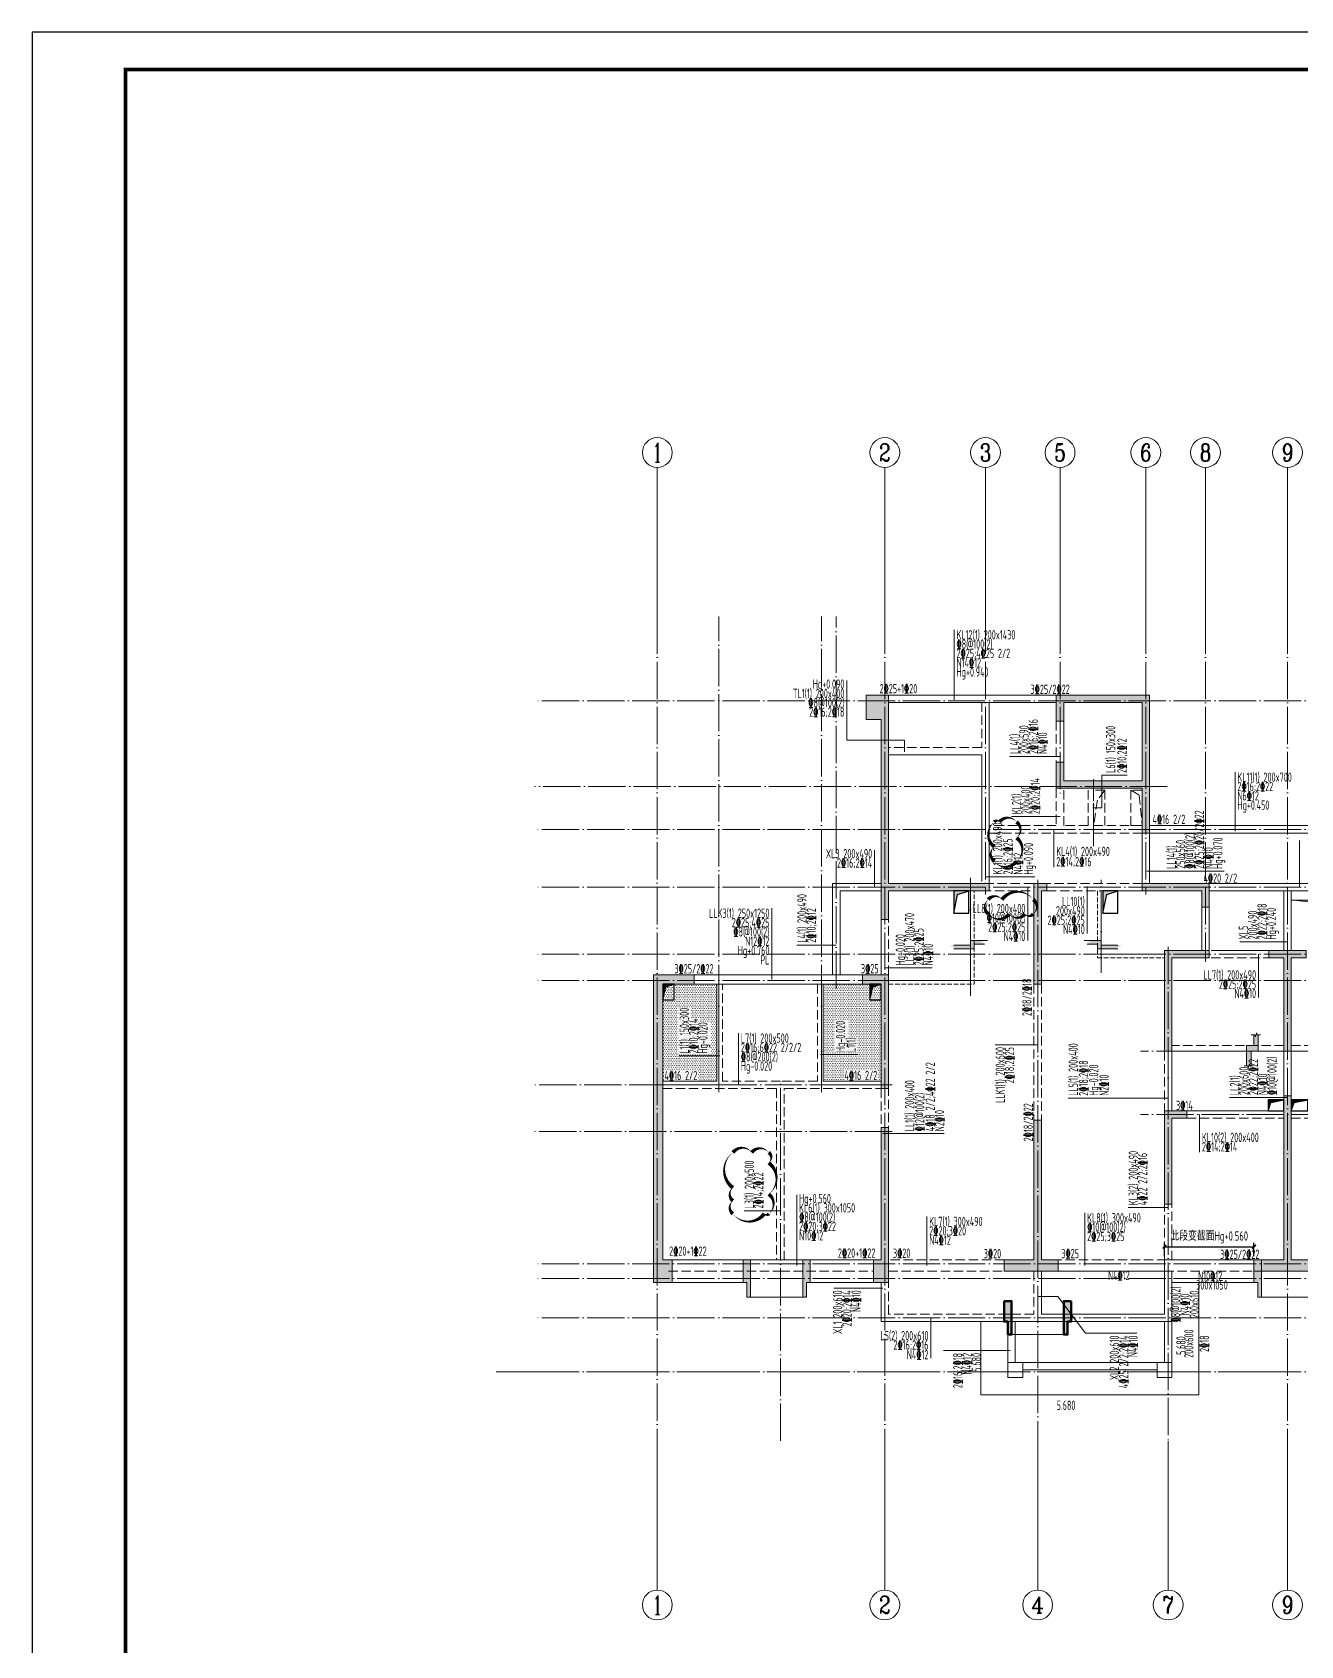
# Model space of a CAD drawing. Extents: x -129922 to 1190196, y -520662 to 139923.
# Drawn here: x 882211 to 916224, y -265458 to -222184 of the extents above; entities that cross this region are included whole.
import ezdxf
from ezdxf.enums import TextEntityAlignment as Align

# ---------------------------------------------------------------- set-up
doc = ezdxf.new("R2010")
doc.units = 0
doc.header["$LTSCALE"] = 1000
doc.header["$MEASUREMENT"] = 0
doc.linetypes.add('DASH', pattern=[0.35, 0.25, -0.1])
doc.linetypes.add('DOTE', pattern=[2.42, 2, -0.2, 0.02, -0.2])
for name, color, linetype, lineweight in [('A-墙体', 140, 'Continuous', 50), ('A-大样-填充', 8, 'Continuous', 9), ('A-平面-饰线', 11, 'Continuous', 15), ('A-标注-轴号', 3, 'Continuous', 15), ('A-标注-轴号文字', 7, 'Continuous', 15), ('A-轴线-塔楼', 1, 'DOTE', 9), ('A-轴线-隔墙', 41, 'DOTE', 9), ('S-基础-DQ', 6, 'Continuous', 20), ('S-墙柱-COLU', 50, 'Continuous', 20), ('S-墙柱-HATCH', 251, 'Continuous', 9), ('S-墙柱-WALL', 6, 'Continuous', 20), ('S-大样-HATCH', 251, 'Continuous', 9), ('S-大样-实线', 2, 'Continuous', 20), ('S-板-BEAM', 4, 'DASH', 20), ('S-板-BEAM-CON', 2, 'Continuous', 20), ('S-板-文字', 7, 'Continuous', 20), ('S-板-板面填充', 251, 'Continuous', 20), ('S-板-洞口边线', 211, 'Continuous', 20), ('S-梁-垂直集中标注', 45, 'Continuous', 20), ('S-梁-水平原位标注', 21, 'Continuous', 20), ('S-梁-水平集中标注', 191, 'Continuous', 20), ('S-轴网-轴线', 1, 'DOTE', 9), ('S-通用-THIN', 7, 'Continuous', 20)]:
    doc.layers.add(name, color=color, linetype=linetype, lineweight=lineweight)
for name, color, linetype in [('HOLE', 5, 'Continuous'), ('HOLE_HATCH', 9, 'Continuous'), ('Y-云图图框', 7, 'Continuous')]:
    doc.layers.add(name, color=color, linetype=linetype)
doc.layers.add('S-活动层-非打印1', color=170, linetype='Continuous', lineweight=20, plot=False)
doc.styles.add('_TCH_AXIS', font='COMPLEX.shx', dxfattribs={"bigfont": 'hztxt.shx'})
doc.styles.add('_YT_Name', font='', dxfattribs={"width": 0.8})
doc.styles.add('_YT_Sign_Text', font='ros.shx', dxfattribs={"width": 0.8, "bigfont": 'hztxt.shx'})
doc.styles.add('COMPLEX', font='COMPLEX')
doc.styles.get("Standard").update_dxf_attribs({"font": 'gbenor.shx', "bigfont": 'gbcbig.shx'})
doc.styles.add('TSSD_REIN_T3', font='tssdeng.shx', dxfattribs={"width": 0.7, "bigfont": 'hztxt.shx'})
doc.styles.add('样式 1', font='tssdeng.shx', dxfattribs={"width": 0.7, "bigfont": 'tssdchn.shx'})
doc.styles.get('_YT_Name').set_extended_font_data('SimHei')
doc.dimstyles.new('_TCH_ARCH&&100', dxfattribs={"dimtxt": 250, "dimasz": 100, "dimexe": 100, "dimexo": 100, "dimgap": 100, "dimtad": 1, "dimdec": 0, "dimzin": 0, "dimdsep": 46, "dimtxsty": 'TSSD_REIN_T3', "dimblk": 'ARCHTICK', "dimcen": 0.09, "dimclrt": 7, "dimazin": 2, "dimtfac": 1, "dimtdec": 0, "dimtix": 1, "dimtmove": 2, "dimatfit": 3, "dimfxl": 0, "dimtolj": 1, "dimtzin": 0, "dimarcsym": 0})

# ---------------------------------------------------------------- blocks, each defined once
blk = doc.blocks.new('ECMCTK_A1_横_单行图名--0')
at = {"color": 4}
blk.add_lwpolyline([(0, 0), (841, 0), (841, 594), (0, 594)], close=True, dxfattribs=at)
at = {"const_width": 1}
blk.add_lwpolyline([(25, 10), (831, 10), (831, 584), (25, 584)], close=True, dxfattribs=at)
at = {"color": 80, "flags": 3}
for tag, height, p in [('YTHQINS', 3, (34.31, 585.5)), ('ECMCKEY', 3, (292.07, 288.23)), ('YTTQINS', 5.62, (848.03, 12.81)), ('YTFRAME', 3, (652.76, 5.84)), ('YTBARCODE_T1', 3, (749.78, 5.95))]:
    blk.add_attdef(tag, text='', height=height, dxfattribs=at).set_placement(p, align=Align.MIDDLE_CENTER)
for tag, height, style, width, p in [('证书编号', 4, '_YT_Sign_Text', 0.8, (708.87, 43.81)), ('审查批准号', 4, '_YT_Sign_Text', 0.8, (761.06, 43.81)), ('工程号', 4, '_YT_Sign_Text', 0.5, (804.08, 44.12)), ('设计单位', 6, '_YT_Name', 0.8, (623.75, 38.6)), ('建设单位', 4, '_YT_Sign_Text', 0.8, (734.96, 36.11)), ('阶段', 4, '_YT_Sign_Text', 0.8, (804.08, 35.81)), ('项目号', 4, '_YT_Sign_Text', 0.5, (822.08, 33.72)), ('项目名称', 4, '_YT_Sign_Text', 0.8, (734.96, 28.11)), ('专业', 4, '_YT_Sign_Text', 0.8, (804.08, 27.31)), ('图纸编号', 4, '_YT_Sign_Text', 0.5, (803.93, 19.36)), ('图纸名称', 4.5, '_YT_Name', 0.8, (735.39, 15.06)), ('版本号', 4, '_YT_Sign_Text', 0.8, (822.08, 13)), ('出图比例', 4.2, '_YT_Sign_Text', 0.8, (681.82, 11.78)), ('日期', 4, '_YT_Sign_Text', 0.5, (803.88, 12.13))]:
    blk.add_attdef(tag, text='', height=height, dxfattribs=dict(style=style, width=width)).set_placement(p, align=Align.CENTER)
at = {"style": '_YT_Sign_Text', "width": 0.8, "flags": 3}
for tag, p, height in [('[审定人]', (590.95, 27.81), 4.1), ('{审定人}', (605.87, 26.45), 6.24), ('[校对人]', (642.23, 27.82), 4.1), ('{校对人}', (658.35, 26.53), 6.24), ('[审核人]', (591.01, 19.76), 4.1), ('{审核人}', (606.98, 18.44), 6.24), ('[设计人]', (642.47, 20.21), 4.1), ('{设计人}', (658.48, 18.54), 6.24), ('{项目负责人}', (608.28, 10.72), 6.24), ('[项目负责人]', (590.78, 12.01), 4.1), ('[专业负责人]', (642.74, 11.77), 4.1), ('{专业负责人}', (658.58, 10.36), 6.24)]:
    blk.add_attdef(tag, p, '', height=height, dxfattribs=at)
at = {"color": 80, "flags": 3}
for tag, p in [('YTBZSIT', (25, 10)), ('EXT_TK_LEFT', (25, 10)), ('YTQRCODE', (551.04, 11.91))]:
    blk.add_attdef(tag, p, '', height=3, dxfattribs=at)
blk = doc.blocks.new('_AXISO')
blk.add_circle((0, 0), 0.5)
at = {"layer": 'S-板-文字', "style": 'COMPLEX', "width": 1.041667}
blk.add_attdef('A', text='', height=0.56, dxfattribs=at).set_placement((-0.25, -0.28), (0.25, -0.28), align=Align.FIT)
blk = doc.blocks.new('ZHOUWANG3')
at = {"layer": 'A-标注-轴号'}
for p, q in [((88652, 248942), (88652, 252942)), ((94752, 248942), (94752, 252942)), ((97452, 248942), (97452, 252942)), ((99452, 248942), (99452, 252942)), ((101752, 248942), (101752, 252942)), ((103352, 248942), (103352, 252942)), ((105552, 248942), (105552, 252942)), ((88652, 226834), (88652, 222834)), ((94752, 226834), (94752, 222834)), ((98852, 226834), (98852, 222834)), ((102352, 226834), (102352, 222834)), ((105552, 226834), (105552, 222834))]:
    blk.add_line(p, q, dxfattribs=at)
at = {"layer": 'A-轴线-塔楼', "linetype": 'DOTE', "ltscale": 0.5}
for p, q in [((88652, 248942), (88652, 226834)), ((94752, 248942), (94752, 226834)), ((97452, 248942), (97452, 241486)), ((99452, 248942), (99452, 244136)), ((101752, 248942), (101752, 241486)), ((103352, 248942), (103352, 239686)), ((105552, 248942), (105552, 226834)), ((139798, 246686), (85362, 246686)), ((102322, 244386), (85362, 244386)), ((139798, 243236), (85362, 243236)), ((139798, 241686), (85362, 241686)), ((98852, 241886), (98852, 226834)), ((139798, 239886), (85362, 239886)), ((102352, 240086), (102352, 226834)), ((139798, 239186), (85362, 239186)), ((122394, 235586), (101608, 235586)), ((139798, 231586), (85362, 231586)), ((139798, 228686), (85362, 228686))]:
    blk.add_line(p, q, dxfattribs=at)
at = {"layer": 'A-轴线-隔墙', "ltscale": 0.5}
for p, q in [((90302, 236186), (90302, 248942)), ((93052, 236186), (93052, 248942)), ((93452, 238966), (93452, 248942)), ((100352, 242784), (100352, 244586)), ((97052, 238770), (97052, 241936)), ((100552, 239386), (100552, 241886)), ((122394, 237286), (101608, 237286)), ((94952, 236386), (85362, 236386)), ((91952, 226834), (91952, 236486)), ((94952, 235136), (85362, 235136)), ((139798, 231186), (85362, 231186)), ((139798, 230136), (85362, 230136))]:
    blk.add_line(p, q, dxfattribs=at)
at = {"layer": 'A-标注-轴号'}
ref = blk.add_blockref('_AXISO', (88652, 253342), dxfattribs=dict(at, xscale=800, yscale=800, zscale=800))
ref.add_attrib('A', '1', dxfattribs={"layer": 'A-标注-轴号文字', "height": 515, "style": '_TCH_AXIS'}).set_placement((88542, 253085), (88762, 253085), align=Align.FIT)
ref = blk.add_blockref('_AXISO', (94752, 253342), dxfattribs=dict(at, xscale=800, yscale=800, zscale=800))
ref.add_attrib('A', '2', dxfattribs={"layer": 'A-标注-轴号文字', "height": 466, "style": '_TCH_AXIS'}).set_placement((94597, 253109), (94907, 253109), align=Align.FIT)
ref = blk.add_blockref('_AXISO', (97452, 253342), dxfattribs=dict(at, xscale=800, yscale=800, zscale=800))
ref.add_attrib('A', '3', dxfattribs={"layer": 'A-标注-轴号文字', "height": 466, "style": '_TCH_AXIS'}).set_placement((97297, 253109), (97607, 253109), align=Align.FIT)
ref = blk.add_blockref('_AXISO', (99452, 253342), dxfattribs=dict(at, xscale=800, yscale=800, zscale=800))
ref.add_attrib('A', '5', dxfattribs={"layer": 'A-标注-轴号文字', "height": 466, "style": '_TCH_AXIS'}).set_placement((99297, 253109), (99607, 253109), align=Align.FIT)
ref = blk.add_blockref('_AXISO', (101752, 253342), dxfattribs=dict(at, xscale=800, yscale=800, zscale=800))
ref.add_attrib('A', '6', dxfattribs={"layer": 'A-标注-轴号文字', "height": 466, "style": '_TCH_AXIS'}).set_placement((101597, 253109), (101907, 253109), align=Align.FIT)
ref = blk.add_blockref('_AXISO', (103352, 253342), dxfattribs=dict(at, xscale=800, yscale=800, zscale=800))
ref.add_attrib('A', '8', dxfattribs={"layer": 'A-标注-轴号文字', "height": 466, "style": '_TCH_AXIS'}).set_placement((103197, 253109), (103507, 253109), align=Align.FIT)
ref = blk.add_blockref('_AXISO', (105552, 253342), dxfattribs=dict(at, xscale=800, yscale=800, zscale=800))
ref.add_attrib('A', '9', dxfattribs={"layer": 'A-标注-轴号文字', "height": 466, "style": '_TCH_AXIS'}).set_placement((105397, 253109), (105707, 253109), align=Align.FIT)
ref = blk.add_blockref('_AXISO', (88652, 222434), dxfattribs=dict(at, xscale=800, yscale=800, zscale=800))
ref.add_attrib('A', '1', dxfattribs={"layer": 'A-标注-轴号文字', "height": 515, "style": '_TCH_AXIS'}).set_placement((88542, 222176), (88762, 222176), align=Align.FIT)
ref = blk.add_blockref('_AXISO', (94752, 222434), dxfattribs=dict(at, xscale=800, yscale=800, zscale=800))
ref.add_attrib('A', '2', dxfattribs={"layer": 'A-标注-轴号文字', "height": 466, "style": '_TCH_AXIS'}).set_placement((94597, 222201), (94907, 222201), align=Align.FIT)
ref = blk.add_blockref('_AXISO', (98852, 222434), dxfattribs=dict(at, xscale=800, yscale=800, zscale=800))
ref.add_attrib('A', '4', dxfattribs={"layer": 'A-标注-轴号文字', "height": 445, "style": '_TCH_AXIS'}).set_placement((98682, 222211), (99022, 222211), align=Align.FIT)
ref = blk.add_blockref('_AXISO', (102352, 222434), dxfattribs=dict(at, xscale=800, yscale=800, zscale=800))
ref.add_attrib('A', '7', dxfattribs={"layer": 'A-标注-轴号文字', "height": 466, "style": '_TCH_AXIS'}).set_placement((102197, 222201), (102507, 222201), align=Align.FIT)
ref = blk.add_blockref('_AXISO', (105552, 222434), dxfattribs=dict(at, xscale=800, yscale=800, zscale=800))
ref.add_attrib('A', '9', dxfattribs={"layer": 'A-标注-轴号文字', "height": 466, "style": '_TCH_AXIS'}).set_placement((105397, 222201), (105707, 222201), align=Align.FIT)
blk = doc.blocks.new('_ArchTick')
at = {"color": 0, "linetype": 'ByBlock', "const_width": 0.4}
blk.add_lwpolyline([(-0.5, -0.5), (0.5, 0.5)], dxfattribs=at)
blk = doc.blocks.new('*D1207')
at = {"layer": 'Defpoints', "color": 0, "linetype": 'Continuous', "transparency": 16777216}
for p in [(914971, -254755), (912571, -255113), (914971, -255113)]:
    blk.add_point(p, dxfattribs=at)
at = {"layer": 'S-梁-水平集中标注', "color": 0, "linetype": 'Continuous', "lineweight": -2, "transparency": 16777216}
for p, q in [((912571, -255013), (912571, -254655)), ((912571, -254755), (914971, -254755)), ((914971, -255013), (914971, -254655))]:
    blk.add_line(p, q, dxfattribs=at)
at = {"layer": 'S-梁-水平集中标注', "color": 0, "linetype": 'Continuous', "lineweight": -2, "transparency": 16777216, "xscale": 100, "yscale": 100, "zscale": 100, "rotation": 180}
blk.add_blockref('_ArchTick', (912571, -254755), dxfattribs=at)
at = {"layer": 'S-梁-水平集中标注', "color": 0, "linetype": 'Continuous', "lineweight": -2, "transparency": 16777216, "xscale": 100, "yscale": 100, "zscale": 100}
blk.add_blockref('_ArchTick', (914971, -254755), dxfattribs=at)
at = {"layer": 'S-梁-水平集中标注', "color": 7, "linetype": 'Continuous', "transparency": 16777216, "insert": (913771, -254506), "char_height": 250, "attachment_point": 5, "style": 'TSSD_REIN_T3'}
blk.add_mtext('\\A1;此段变截面Hg+0.560', dxfattribs=at)
blk = doc.blocks.new('BW-589342417', base_point=(4333675, -394877))
at = {"layer": 'A-大样-填充', "ltscale": 0.5}
h = blk.add_hatch(color=256, dxfattribs=at)
h.dxf.hatch_style = 1
h.paths.add_polyline_path([(4333875, -393977), (4333675, -393977), (4333675, -394877), (4333775, -394877), (4333775, -394527), (4333875, -394527)])
at = {"layer": 'A-墙体'}
blk.add_lwpolyline([(4333875, -393977), (4333675, -393977), (4333675, -394877), (4333775, -394877), (4333775, -394527), (4333875, -394527), (4333875, -393977)], dxfattribs=at)
blk = doc.blocks.new('BW-589341045', base_point=(4332075, -394877))
at = {"layer": 'A-大样-填充', "ltscale": 0.5}
h = blk.add_hatch(color=256, dxfattribs=at)
h.dxf.hatch_style = 1
h.paths.add_polyline_path([(4332075, -393977), (4332275, -393977), (4332275, -394877), (4332175, -394877), (4332175, -394527), (4332075, -394527)])
at = {"layer": 'A-墙体'}
blk.add_lwpolyline([(4332075, -393977), (4332275, -393977), (4332275, -394877), (4332175, -394877), (4332175, -394527), (4332075, -394527), (4332075, -393977)], dxfattribs=at)
blk = doc.blocks.new('BW-525078071', base_point=(4324908, -588234))
at = {"layer": 'S-板-洞口边线', "linetype": 'DASH'}
for points in [[(4324908, -587234), (4324908, -588184), (4325208, -588184), (4325208, -587234), (4324908, -587234)], [(4325208, -587234), (4325008, -587502), (4324908, -588184)], [(4325908, -587234), (4325908, -588184), (4326208, -588184), (4326208, -587234), (4325908, -587234)], [(4325908, -587234), (4326133, -587368), (4326208, -588184)], [(4338158, -587534), (4338158, -588334), (4338458, -588334), (4338458, -587534), (4338158, -587534)], [(4338458, -587534), (4338258, -587802), (4338158, -588334)], [(4339158, -587534), (4339158, -588334), (4339458, -588334), (4339458, -587534), (4339158, -587534)], [(4339158, -587534), (4339383, -587668), (4339458, -588334)], [(4346408, -587484), (4346408, -588184), (4346708, -588184), (4346708, -587484), (4346408, -587484)], [(4346708, -587484), (4346508, -587752), (4346408, -588184)], [(4347408, -587484), (4347408, -588184), (4347708, -588184), (4347708, -587484), (4347408, -587484)], [(4347408, -587484), (4347633, -587618), (4347708, -588184)]]:
    blk.add_lwpolyline(points, dxfattribs=at)
blk = doc.blocks.new('BW-510431574', base_point=(4321592, -669833))
at = {"layer": 'S-大样-HATCH'}
h = blk.add_hatch(color=256, dxfattribs=at)
h.dxf.hatch_style = 1
h.paths.add_polyline_path([(4321592, -669283), (4321792, -669283), (4321792, -669833), (4321692, -669833), (4321692, -669483), (4321592, -669483)])
at = {"layer": 'S-大样-实线'}
blk.add_lwpolyline([(4321592, -669283), (4321792, -669283), (4321792, -669833), (4321692, -669833), (4321692, -669483), (4321592, -669483), (4321592, -669283)], dxfattribs=at)
blk = doc.blocks.new('新块')
at = {"layer": 'S-基础-DQ'}
h = blk.add_hatch(color=8, dxfattribs=at)
h.dxf.hatch_style = 1
h.paths.add_polyline_path([(100, 25), (371, 25), (371, 54), (266, 91), (455, 125), (0, 125), (0, 0), (-451, 0), (-556, -19), (-451, -56), (-451, -100), (100, -100)])
for points in [[(455, 125), (0, 125), (0, 0), (-451, 0)], [(371, 25), (100, 25), (100, -100), (-451, -100)]]:
    blk.add_lwpolyline(points, dxfattribs=at)
blk = doc.blocks.new('20191023.11405152')
at = {"layer": 'S-大样-HATCH'}
h = blk.add_hatch(color=256, dxfattribs=at)
h.dxf.hatch_style = 1
h.paths.add_polyline_path([(-100, 0), (0, 0), (0, -400), (100, -400), (100, 600), (-100, 600)])
at = {"layer": 'S-大样-实线'}
blk.add_lwpolyline([(-100, 0), (0, 0), (0, -400), (100, -400), (100, 600), (-100, 600)], close=True, dxfattribs=at)
blk = doc.blocks.new('BW-11249575', base_point=(4312308, -603454))
at = {"layer": 'HOLE_HATCH', "ltscale": 0.2}
blk.add_hatch(color=256, dxfattribs=at).paths.add_polyline_path([(4321158, -589934), (4321558, -589934), (4321258, -590034), (4321158, -590534)])
at = {"layer": 'S-板-板面填充'}
h = blk.add_hatch(color=256, dxfattribs=at)
h.dxf.hatch_style = 1
h.paths.add_polyline_path([(4330276, -590184), (4332226, -590184), (4332208, -591534), (4331926, -590369)])
h = blk.add_hatch(dxfattribs=at)
h.set_pattern_fill('DOTS', color=256, scale=30, style=0)
h.set_pattern_definition([(0, (4313358.12, -595033.514), (23.8125, 47.625), [0, -47.625])])
h.paths.add_polyline_path([(4314808, -592434), (4313358, -592434), (4313358, -595034), (4314808, -595034)])
h = blk.add_hatch(dxfattribs=at)
h.set_pattern_fill('DOTS', color=256, scale=30, style=0)
h.set_pattern_definition([(0, (0, 8430.49), (23.8125, 47.625), [0, -47.625])])
h.paths.add_polyline_path([(4319208, -592434), (4317658, -592434), (4317658, -595034), (4319208, -595034)])
h = blk.add_hatch(color=256, dxfattribs=at)
h.dxf.hatch_style = 1
h.paths.add_polyline_path([(4329231, -593793), (4329246, -593848), (4329276, -593738), (4329291, -593793), (4329321, -593793), (4329321, -594233), (4329131, -594233), (4329131, -594628), (4329101, -594628), (4329086, -594573), (4329056, -594678), (4329041, -594628), (4329011, -594628), (4329011, -594083), (4329201, -594083), (4329201, -593793)])
at = {"layer": 'A-平面-饰线'}
for p, q in [((4313108, -600434), (4315608, -600434)), ((4315608, -600434), (4315608, -600834)), ((4317208, -600434), (4319208, -600434)), ((4317208, -600834), (4317208, -600434)), ((4319208, -600434), (4319208, -601484)), ((4327008, -600434), (4329308, -600434)), ((4327008, -601484), (4327008, -600434)), ((4329308, -600434), (4329308, -600834)), ((4315608, -600834), (4315708, -600834)), ((4315708, -600834), (4317108, -600834)), ((4317108, -600834), (4317208, -600834)), ((4329308, -600834), (4329408, -600834)), ((4329408, -600834), (4330808, -600834)), ((4319208, -601484), (4322608, -601484)), ((4322608, -601484), (4322608, -601834)), ((4324208, -601484), (4327008, -601484)), ((4324208, -601834), (4324208, -601484)), ((4322608, -601834), (4324208, -601834))]:
    blk.add_line(p, q, dxfattribs=at)
for points in [[(4330208, -590184), (4332208, -590184)], [(4327728, -600434), (4327728, -603454), (4321888, -603454), (4321888, -601484)]]:
    blk.add_lwpolyline(points, dxfattribs=at)
at = {"layer": 'HOLE', "ltscale": 0.2}
blk.add_lwpolyline([(4321158, -590534), (4321558, -590534), (4321558, -589934), (4321158, -589934)], close=True, dxfattribs=at)
blk.add_lwpolyline([(4321158, -590534), (4321258, -590034), (4321558, -589934)], dxfattribs=at)
at = {"layer": 'S-基础-DQ'}
blk.add_line((4325108, -589934), (4326208, -589934), dxfattribs=at)
at = {"layer": 'S-基础-DQ', "linetype": 'DASH', "ltscale": 0.5}
for points in [[(4319408, -592434), (4321708, -592434), (4321708, -589934)], [(4325008, -589934), (4325008, -591734), (4326808, -591734)]]:
    blk.add_lwpolyline(points, dxfattribs=at)
at = {"layer": 'S-基础-DQ', "ltscale": 0.5}
for points in [[(4319408, -592334), (4321608, -592334), (4321608, -589934)], [(4325108, -589934), (4325108, -591634), (4326808, -591634)], [(4313358, -595134), (4314858, -595134), (4314858, -592434)], [(4313358, -595134), (4314858, -595134), (4314858, -592434)], [(4319108, -595134), (4317608, -595134), (4317608, -592434)], [(4319108, -595134), (4317608, -595134), (4317608, -592434)], [(4326908, -595834), (4326908, -594234)], [(4326908, -595834), (4326908, -594234)]]:
    blk.add_lwpolyline(points, dxfattribs=at)
at = {"layer": 'S-墙柱-COLU'}
for points in [[(4323008, -602584), (4322608, -602584), (4322608, -602984), (4323008, -602984)], [(4327008, -602584), (4326608, -602584), (4326608, -602984), (4327008, -602984)]]:
    blk.add_lwpolyline(points, close=True, dxfattribs=at)
at = {"layer": 'S-板-BEAM'}
for p, q in [((4321908, -584884), (4321908, -586084)), ((4323908, -585384), (4323908, -586484)), ((4321908, -586084), (4319408, -586084)), ((4323908, -587184), (4323908, -588184)), ((4324108, -588184), (4324108, -587184)), ((4324758, -587234), (4324758, -588184)), ((4324908, -588184), (4324908, -587234)), ((4323908, -588184), (4322108, -588184)), ((4326208, -588384), (4322108, -588384)), ((4324758, -588184), (4324108, -588184)), ((4326208, -588184), (4324908, -588184)), ((4323283, -589734), (4322108, -589734)), ((4326208, -589734), (4323658, -589734)), ((4321558, -589934), (4323283, -589934)), ((4323658, -589934), (4326208, -589934)), ((4319408, -592184), (4319408, -590704)), ((4328058, -591734), (4329608, -591734)), ((4314958, -595034), (4314958, -592434)), ((4317508, -592434), (4317508, -595034)), ((4323308, -592434), (4323308, -596534)), ((4323508, -596534), (4323508, -592434)), ((4330208, -594084), (4333208, -594084)), ((4326808, -594234), (4326808, -595834)), ((4313358, -595234), (4316408, -595234)), ((4316508, -595034), (4314958, -595034)), ((4316408, -595234), (4316408, -599834)), ((4317508, -595034), (4316508, -595034)), ((4316608, -595234), (4319208, -595234)), ((4316608, -599834), (4316608, -595234)), ((4319208, -595234), (4319208, -596834)), ((4319408, -596834), (4319408, -595234)), ((4327408, -596034), (4330008, -596034)), ((4330208, -596034), (4332808, -596034)), ((4326808, -597934), (4326808, -599834)), ((4327008, -599834), (4327008, -597934)), ((4313508, -600134), (4316508, -600134)), ((4316508, -600134), (4319008, -600134)), ((4322508, -599834), (4319408, -599834)), ((4319408, -600134), (4322508, -600134)), ((4323308, -600134), (4323308, -601284)), ((4326858, -599834), (4323958, -599834)), ((4326808, -600134), (4329208, -600134)), ((4319408, -601284), (4319408, -600434)), ((4323308, -601284), (4319408, -601284))]:
    blk.add_line(p, q, dxfattribs=at)
at = {"layer": 'S-板-BEAM-CON'}
for p, q in [((4322008, -584684), (4319408, -584684)), ((4319408, -584884), (4322008, -584884)), ((4323908, -584684), (4322008, -584684)), ((4322008, -584884), (4323908, -584884)), ((4322108, -586184), (4322108, -584884)), ((4324108, -586484), (4324108, -585384)), ((4319408, -586284), (4321908, -586284)), ((4321908, -586284), (4321908, -589684)), ((4322108, -588384), (4322108, -586184)), ((4322108, -589734), (4322108, -588384)), ((4326208, -588384), (4326208, -589734)), ((4333958, -588184), (4326408, -588184)), ((4326408, -589734), (4326408, -588384)), ((4326408, -588384), (4333958, -588384)), ((4319208, -589734), (4317908, -589734)), ((4317908, -589734), (4317908, -592184)), ((4332208, -589734), (4328008, -589734)), ((4318108, -589934), (4319208, -589934)), ((4318108, -592184), (4318108, -589934)), ((4328008, -589934), (4330208, -589934)), ((4330008, -589934), (4330008, -591534)), ((4330208, -591534), (4330208, -589934)), ((4330208, -589934), (4332208, -589934)), ((4327808, -590374), (4327808, -591534)), ((4328008, -591534), (4328008, -590374)), ((4319208, -590704), (4319208, -592184)), ((4329608, -591534), (4328058, -591534)), ((4314883, -592184), (4314198, -592184)), ((4317583, -592184), (4314883, -592184)), ((4318008, -592184), (4317583, -592184)), ((4318708, -592184), (4318008, -592184)), ((4314198, -592434), (4314883, -592434)), ((4314808, -592434), (4314808, -595034)), ((4317583, -592434), (4314883, -592434)), ((4314883, -592434), (4317583, -592434)), ((4317583, -592434), (4318008, -592434)), ((4317658, -595034), (4317658, -592434)), ((4318008, -592434), (4318708, -592434)), ((4327008, -595834), (4327008, -594234)), ((4330008, -594234), (4330008, -595834)), ((4330208, -594234), (4330208, -595834)), ((4333208, -594234), (4330208, -594234)), ((4314808, -595034), (4313358, -595034)), ((4319208, -595034), (4317658, -595034)), ((4330008, -595834), (4327408, -595834)), ((4332808, -595834), (4330208, -595834)), ((4316508, -599834), (4313508, -599834)), ((4319008, -599834), (4316508, -599834)), ((4323508, -601284), (4323508, -600134)), ((4323958, -600134), (4326808, -600134)), ((4326808, -599834), (4326808, -601284)), ((4329208, -599834), (4326808, -599834)), ((4327008, -601484), (4327008, -600134)), ((4327008, -600134), (4327008, -602584)), ((4319208, -600434), (4319208, -601484)), ((4319208, -601484), (4323408, -601484)), ((4322608, -602584), (4322608, -601484)), ((4322808, -601484), (4322808, -602584)), ((4323408, -601484), (4327008, -601484)), ((4326808, -601284), (4323508, -601284)), ((4326808, -602584), (4326808, -601484)), ((4326608, -602584), (4323008, -602584)), ((4326608, -602784), (4323008, -602784))]:
    blk.add_line(p, q, dxfattribs=at)
at = {"layer": 'S-板-洞口边线', "linetype": 'DASH'}
blk.add_line((4330008, -594083), (4327008, -594083), dxfattribs=at)
at = {"layer": 'S-板-洞口边线', "ltscale": 0.5}
blk.add_line((4330008, -594233), (4327008, -594233), dxfattribs=at)
at = {"layer": 'S-板-洞口边线'}
for points in [[(4332208, -591534), (4331926, -590369), (4330276, -590184)], [(4329201, -593793), (4329201, -594083), (4329011, -594083), (4329011, -594628)], [(4329321, -593793), (4329321, -594233), (4329131, -594233), (4329131, -594628)]]:
    blk.add_lwpolyline(points, dxfattribs=at)
at = {"layer": 'S-通用-THIN', "flags": 128}
for points in [[(4329386, -593793), (4329291, -593793), (4329276, -593738), (4329246, -593848), (4329231, -593793), (4329131, -593793)], [(4329196, -594628), (4329101, -594628), (4329086, -594573), (4329056, -594678), (4329041, -594628), (4328941, -594628)]]:
    blk.add_lwpolyline(points, dxfattribs=at)
at = {"layer": 'A-平面-饰线'}
for name, p in [('BW-525078071', (4324908, -588234)), ('BW-589341045', (4322508, -601834)), ('BW-589342417', (4324108, -601834))]:
    blk.add_blockref(name, p, dxfattribs=at)
at = {"layer": 'S-基础-DQ'}
blk.add_blockref('新块', (4321608, -591388), dxfattribs=at)
blk.add_blockref('新块', (4321608, -591388), dxfattribs=at)
at = {"layer": 'S-基础-DQ', "xscale": -1}
blk.add_blockref('新块', (4325108, -591388), dxfattribs=at)
at = {"layer": 'S-大样-实线'}
for p in [(4315608, -600434), (4329308, -600434)]:
    blk.add_blockref('20191023.11405152', p, dxfattribs=at)
at = {"layer": 'S-大样-实线', "xscale": -1}
blk.add_blockref('20191023.11405152', (4317208, -600434), dxfattribs=at)
at = {"layer": 'S-板-BEAM-CON'}
blk.add_blockref('BW-510431574', (4322508, -601834), dxfattribs=at)
at = {"layer": 'S-板-BEAM-CON', "xscale": -1}
blk.add_blockref('BW-510431574', (4324308, -601834), dxfattribs=at)
blk = doc.blocks.new('safhgfjhgfj')
at = {"layer": 'S-墙柱-HATCH', "ltscale": 0.2}
h = blk.add_hatch(color=256, dxfattribs=at)
h.paths.add_polyline_path([(6336110, -688648), (6336110, -694018), (6335910, -694018), (6335910, -693248), (6333210, -693248), (6333210, -693048), (6333310, -693048), (6335910, -693048), (6335910, -687998), (6336510, -687998), (6336510, -688648)])
h.paths.add_polyline_path([(6312710, -703448), (6312710, -703148), (6311910, -703148), (6311910, -698748), (6311710, -698748), (6311710, -703148), (6310910, -703148), (6310910, -703448)])
h.paths.add_polyline_path([(6311910, -697548), (6311710, -697548), (6311710, -695048), (6311310, -695048), (6311310, -694848), (6312310, -694848), (6312310, -695048), (6311910, -695048)])
h.paths.add_polyline_path([(6325110, -697548), (6325310, -697548), (6325310, -695048), (6325710, -695048), (6325710, -694848), (6324710, -694848), (6324710, -695048), (6325110, -695048)])
h.paths.add_polyline_path([(6324310, -703448), (6324310, -703148), (6325110, -703148), (6325110, -698748), (6325310, -698748), (6325310, -703148), (6326110, -703148), (6326110, -703448)])
h.paths.add_polyline_path([(6331360, -703448), (6331360, -703148), (6331810, -703148), (6331810, -699398), (6332010, -699398), (6332010, -703148), (6332810, -703148), (6332810, -703448)])
h.paths.add_polyline_path([(6332010, -695748), (6331810, -695748), (6331810, -693248), (6331660, -693248), (6331660, -693048), (6332010, -693048)])
h.paths.add_polyline_path([(6336310, -703148), (6336110, -703148), (6336110, -699598), (6335910, -699598), (6335910, -703748), (6336310, -703748)])
h.paths.add_polyline_path([(6336610, -695748), (6336110, -695748), (6336110, -698548), (6335910, -698548), (6335910, -695498), (6336610, -695498)])
h.paths.add_polyline_path([(6319410, -703448), (6319410, -703148), (6318610, -703148), (6318610, -699398), (6318410, -699398), (6318410, -703148), (6317610, -703148), (6317610, -703448)])
h.paths.add_polyline_path([(6318410, -695748), (6318610, -695748), (6318610, -693248), (6318960, -693248), (6318960, -693048), (6318060, -693048), (6318060, -693248), (6318410, -693248)])
h.paths.add_polyline_path([(6307910, -693048), (6307910, -693248), (6309510, -693248), (6309510, -693688), (6309710, -693688), (6309710, -693048)])
h.paths.add_polyline_path([(6314110, -693248), (6315860, -693248), (6315860, -693048), (6313910, -693048), (6313910, -693688), (6314110, -693688)])
h.paths.add_polyline_path([(6322910, -693248), (6321160, -693248), (6321160, -693048), (6323110, -693048), (6323110, -693688), (6322910, -693688)])
h.paths.add_polyline_path([(6329135, -693048), (6329135, -693248), (6327510, -693248), (6327510, -693688), (6327310, -693688), (6327310, -693048)])
h.paths.add_polyline_path([(6321360, -691748), (6321360, -690648), (6319760, -690648), (6319760, -688348), (6317260, -688348), (6317260, -690648), (6315660, -690648), (6315660, -691748), (6315860, -691748), (6315860, -690848), (6317960, -690848), (6317960, -690648), (6317460, -690648), (6317460, -688548), (6319560, -688548), (6319560, -690648), (6319060, -690648), (6319060, -690848), (6321160, -690848), (6321160, -691748)])
h.paths.add_polyline_path([(6307910, -690498), (6307910, -691698), (6308110, -691698), (6308110, -687998), (6305610, -687998), (6305610, -688698), (6305810, -688698), (6305810, -688198), (6307910, -688198), (6307910, -690298), (6305810, -690298), (6305810, -689798), (6305610, -689798), (6305610, -690498)])
h.paths.add_polyline_path([(6300910, -688648), (6300910, -694018), (6301110, -694018), (6301110, -693248), (6303810, -693248), (6303810, -693048), (6303710, -693048), (6301110, -693048), (6301110, -687998), (6300510, -687998), (6300510, -688648)])
h.paths.add_polyline_path([(6313910, -695048), (6314910, -695048), (6314910, -697548), (6315110, -697548), (6315110, -694848), (6313910, -694848)])
h.paths.add_polyline_path([(6300410, -695748), (6300910, -695748), (6300910, -698548), (6301110, -698548), (6301110, -695498), (6300410, -695498)])
h.paths.add_polyline_path([(6295310, -703148), (6295060, -703148), (6295060, -695748), (6295900, -695748), (6295900, -695498), (6294810, -695498), (6294810, -703748), (6295310, -703748)])
h.paths.add_polyline_path([(6305660, -703448), (6305660, -703148), (6305210, -703148), (6305210, -699398), (6305010, -699398), (6305010, -703148), (6304210, -703148), (6304210, -703448)])
h.paths.add_polyline_path([(6315110, -701648), (6315110, -699148), (6314510, -699148), (6314510, -699348), (6314910, -699348), (6314910, -701648)])
h.paths.add_polyline_path([(6308710, -699348), (6309110, -699348), (6309110, -699148), (6308510, -699148), (6308510, -701648), (6308710, -701648)])
h.paths.add_polyline_path([(6308710, -695048), (6309710, -695048), (6309710, -694848), (6308510, -694848), (6308510, -697548), (6308710, -697548)])
h.paths.add_polyline_path([(6305010, -695748), (6305210, -695748), (6305210, -693248), (6305360, -693248), (6305360, -693048), (6305010, -693048)])
h.paths.add_polyline_path([(6328110, -690798), (6330810, -690798), (6330810, -690148), (6330610, -690148), (6330610, -690598), (6328110, -690598), (6328110, -688598), (6330610, -688598), (6330610, -689048), (6330810, -689048), (6330810, -687998), (6330310, -687998), (6330310, -688398), (6327910, -688398), (6327910, -691698), (6328110, -691698)])
h.paths.add_polyline_path([(6323110, -695048), (6322110, -695048), (6322110, -697548), (6321910, -697548), (6321910, -694848), (6323110, -694848)])
h.paths.add_polyline_path([(6341710, -703148), (6341960, -703148), (6341960, -695748), (6341120, -695748), (6341120, -695498), (6342210, -695498), (6342210, -703748), (6341710, -703748)])
h.paths.add_polyline_path([(6321910, -701648), (6321910, -699148), (6322510, -699148), (6322510, -699348), (6322110, -699348), (6322110, -701648)])
h.paths.add_polyline_path([(6328310, -699348), (6327910, -699348), (6327910, -699148), (6328510, -699148), (6328510, -701648), (6328310, -701648)])
h.paths.add_polyline_path([(6328310, -695048), (6327310, -695048), (6327310, -694848), (6328510, -694848), (6328510, -697548), (6328310, -697548)])
h.paths.add_polyline_path([(6300710, -703148), (6300910, -703148), (6300910, -699598), (6301110, -699598), (6301110, -703748), (6300710, -703748)])
at = {"layer": 'S-墙柱-WALL'}
for points in [[(6300910, -688648), (6300910, -694018), (6301110, -694018), (6301110, -693248), (6303810, -693248), (6303810, -693048), (6303710, -693048), (6303710, -693048), (6301110, -693048), (6301110, -687998), (6300510, -687998), (6300510, -688648)], [(6307910, -690498), (6307910, -691698), (6308110, -691698), (6308110, -687998), (6305610, -687998), (6305610, -688698), (6305810, -688698), (6305810, -688198), (6307910, -688198), (6307910, -690298), (6305810, -690298), (6305810, -689798), (6305610, -689798), (6305610, -690498)], [(6305010, -695748), (6305210, -695748), (6305210, -693248), (6305360, -693248), (6305360, -693048), (6305010, -693048)], [(6307910, -693048), (6307910, -693248), (6309510, -693248), (6309510, -693688), (6309710, -693688), (6309710, -693048)], [(6308710, -695048), (6309710, -695048), (6309710, -694848), (6308510, -694848), (6308510, -697548), (6308710, -697548)], [(6311910, -697548), (6311710, -697548), (6311710, -695048), (6311310, -695048), (6311310, -694848), (6312310, -694848), (6312310, -695048), (6311910, -695048)], [(6295310, -703148), (6295060, -703148), (6295060, -695748), (6295900, -695748), (6295900, -695498), (6294810, -695498), (6294810, -703748), (6295310, -703748)], [(6300410, -695748), (6300910, -695748), (6300910, -698548), (6301110, -698548), (6301110, -695498), (6300410, -695498)], [(6312710, -703448), (6312710, -703148), (6311910, -703148), (6311910, -698748), (6311710, -698748), (6311710, -703148), (6310910, -703148), (6310910, -703448)], [(6308710, -699348), (6309110, -699348), (6309110, -699148), (6308510, -699148), (6308510, -701648), (6308710, -701648)], [(6300710, -703148), (6300910, -703148), (6300910, -699598), (6301110, -699598), (6301110, -703748), (6300710, -703748)], [(6305660, -703448), (6305660, -703148), (6305210, -703148), (6305210, -699398), (6305010, -699398), (6305010, -703148), (6304210, -703148), (6304210, -703448)]]:
    blk.add_lwpolyline(points, close=True, dxfattribs=at)
blk = doc.blocks.new('sgjhfgjhgj')
at = {"layer": 'HOLE_HATCH', "ltscale": 0.5}
for points in [[(268519, 605212), (268919, 605212), (268619, 605112), (268519, 604612)], [(272519, 605212), (272919, 605212), (272619, 605112), (272519, 604612)], [(260719, 602712), (261019, 602712), (260794, 602637), (260719, 602292)], [(266269, 602712), (266569, 602712), (266344, 602637), (266269, 602292)], [(276948, 599612), (277368, 599612), (277023, 599537), (276948, 599312)], [(277569, 599612), (278014, 599612), (277644, 599537), (277569, 599312)]]:
    blk.add_hatch(color=256, dxfattribs=at).paths.add_polyline_path(points)
at = {"layer": 'HOLE', "ltscale": 0.5}
for points in [[(268519, 604612), (268919, 604612), (268919, 605212), (268519, 605212)], [(272519, 604612), (272919, 604612), (272919, 605212), (272519, 605212)], [(260719, 602292), (261019, 602292), (261019, 602712), (260719, 602712)], [(266269, 602292), (266569, 602292), (266569, 602712), (266269, 602712)], [(276948, 599312), (277368, 599312), (277368, 599612), (276948, 599612)], [(277569, 599312), (278014, 599312), (278014, 599612), (277569, 599612)]]:
    blk.add_lwpolyline(points, close=True, dxfattribs=at)
for points in [[(268519, 604612), (268619, 605112), (268919, 605212)], [(272519, 604612), (272619, 605112), (272919, 605212)], [(260719, 602292), (260794, 602637), (261019, 602712)], [(266269, 602292), (266344, 602637), (266569, 602712)], [(276948, 599312), (277023, 599537), (277368, 599612)], [(277569, 599312), (277644, 599537), (278014, 599612)]]:
    blk.add_lwpolyline(points, dxfattribs=at)

msp = doc.modelspace()

# ---------------------------------------------------------------- linework, layer by layer
at = {"layer": 'S-梁-垂直集中标注', "color": 2}
for p, q in [((909770.7, -241605.6), (908416.6, -241605.6)), ((909770.7, -243217.6), (908467, -243217.6)), ((907770.7, -244835.6), (909094.9, -244835.6)), ((912095.7, -244684.7), (914175.9, -244684.7)), ((915870.7, -246578.8), (914591.2, -246578.8)), ((903770.7, -246665.2), (902715.1, -246665.2)), ((906342.5, -247273.6), (905070.7, -247273.6)), ((909170.7, -249337.9), (908030.4, -249337.9)), ((912670.7, -250770.9), (909988.7, -250770.9)), ((915870.7, -250752.8), (914318.5, -250752.8)), ((905020.7, -251722.8), (906660.3, -251722.8)), ((902270.7, -253792.2), (901302.2, -253792.2)), ((912670.7, -253705.5), (911599.6, -253705.5)), ((905020.7, -255864.6), (903709, -255864.6)), ((909710.4, -256088.8), (910452.9, -257073.7)), ((910452.9, -257073.7), (911831.9, -257073.7))]:
    msp.add_line(p, q, dxfattribs=at)
at = {"layer": 'S-梁-垂直集中标注'}
for p, q in [((910889.5, -242988.8), (910889.5, -242111.9)), ((910889.5, -242111.9), (911573.2, -242111.9)), ((910645.7, -242988.8), (910889.5, -242988.8)), ((900645.7, -249638.8), (899557.8, -249638.8)), ((903345.7, -249598.9), (904336.1, -249598.9)), ((909170.7, -256088.8), (909710.4, -256088.8))]:
    msp.add_line(p, q, dxfattribs=at)
at = {"layer": 'S-梁-水平集中标注', "color": 2}
for p, q in [((906932.2, -240087.6), (906932.2, -238208.3)), ((914463.7, -243612.6), (914463.7, -242028)), ((909608.2, -244572.9), (909608.2, -243573.4)), ((916187.6, -245112.6), (916187.6, -243864.3)), ((904796.5, -245112.6), (904796.5, -244118.2)), ((908902.8, -245112.6), (908902.8, -246540.5)), ((910497.3, -245096), (910497.3, -246352)), ((902040.1, -247587.6), (902040.1, -245677.6)), ((915090.5, -246912.6), (915090.5, -248070.5)), ((913512.4, -251212.6), (913512.4, -252218.6)), ((902711.1, -255262.6), (902711.1, -253367.4)), ((906200, -255262.6), (906200, -253944.6)), ((910434, -255262.6), (910434, -253845.6)), ((906305.2, -256679.2), (906305.2, -257748)), ((908436.1, -257542.1), (906642.5, -257542.1))]:
    msp.add_line(p, q, dxfattribs=at)
at = {"layer": 'S-梁-水平集中标注'}
for p, q in [((904050.4, -241169.8), (904050.4, -239569.9)), ((905598, -241169.8), (904050.4, -241169.8)), ((905598, -241487.6), (905598, -241169.8)), ((901149.3, -250412.6), (901149.3, -249026.8))]:
    msp.add_line(p, q, dxfattribs=at)
at = {"layer": 'S-活动层-非打印1'}
for points in [[(908009.2, -243364.8, 0, 105, 0.5), (908009.2, -244029.8, 0, 105, 0.5), (908009.2, -244419.9, 0, 105, 0.5), (908603.3, -244419.9, 0, 105, 0.5), (908603.3, -243789.9, 0, 105, 0.5), (908603.3, -243364.8, 0, 105, 0.5), (908148.3, -243364.8, 0, 105, 0.5)], [(907847.4, -245446.2, 0, 105, 0.5), (907847.4, -245830.4, 0, 105, 0.5), (908407.4, -245830.4, 0, 105, 0.5), (908827.4, -245830.4, 0, 105, 0.5), (909051.7, -245830.4, 0, 105, 0.5), (909051.7, -245446.2, 0, 105, 0.5), (908211.7, -245446.2, 0, 105, 0.5)], [(900999.2, -252229.9, 0, 105, 0.5), (900999.2, -253174.9, 0, 105, 0.5), (900999.2, -253524.9, 0, 105, 0.5), (900999.2, -253871.6, 0, 105, 0.5), (901839.2, -253871.6, 0, 105, 0.5), (901958.2, -253871.6, 0, 105, 0.5), (901958.2, -253346.6, 0, 105, 0.5), (901958.2, -252506.6, 0, 105, 0.5), (901958.2, -252229.9, 0, 105, 0.5), (901503.2, -252229.9, 0, 105, 0.5)]]:
    msp.add_lwpolyline(points, format="xyseb", close=True, dxfattribs=at)
at = {"layer": 'S-轴网-轴线'}
msp.add_lwpolyline([(894652.3, -258112.6), (951467.2, -258112.6)], dxfattribs=at)

# ---------------------------------------------------------------- block references
for name, p in [('ZHOUWANG3', (810318.8, -486799)), ('sgjhfgjhgj', (638402.1, -850424.7))]:
    msp.add_blockref(name, p)
at = {"color": 3}
msp.add_blockref('BW-11249575', (898070.7, -258732.6), dxfattribs=at)
at = {"layer": 'S-墙柱-HATCH'}
msp.add_blockref('safhgfjhgfj', (-5395939.7, 448035.8), dxfattribs=at)
at = {"layer": 'Y-云图图框', "xscale": 100, "yscale": 100, "zscale": 100}
msp.add_blockref('ECMCTK_A1_横_单行图名--0', (882210.6, -281584.2), dxfattribs=at)

# ---------------------------------------------------------------- texts
at = {"layer": 'S-梁-垂直集中标注', "color": 3, "linetype": 'Continuous', "style": '样式 1', "width": 0.65}
for s, p in [('LL4(1)', (908676.2, -241543.1)), ('L6(1) 150x300', (911254, -242049.4)), ('KL2(1)', (908726.7, -243155.1)), ('KL1(1) 200x490', (908221.8, -244773.1)), ('LL14(1)', (912877.8, -244622.2)), ('L4(1) 200x490', (902974.7, -246602.7)), ('LL3(1) 200x470', (905861.7, -247211.1)), ('L1(1) 150x300', (899817.4, -249576.3)), ('LL5(1) 200x400', (910248.3, -250708.4)), ('LL1(1) 200x400', (905864.4, -251660.3)), ('LL2(1)', (914578.1, -250690.3)), ('KL3(2) 200x490', (911859.2, -253643)), ('L3(1) 200x500', (901561.8, -253729.7))]:
    msp.add_text(s, height=250, rotation=90, dxfattribs=at).set_placement(p)
at = {"layer": 'S-梁-垂直集中标注', "color": 2, "linetype": 'Continuous', "style": '样式 1'}
for s, width, p in [('200x590', 0.65, (908926.2, -241543.1)), ('2\x8416;2\x8416', 0.65, (909176.2, -241543.1)), ('N4\x8410', 0.65, (909426.2, -241543.1)), ('2\x8420;2\x8414', 0.65, (909226.7, -243155.1)), ('200x400', 0.65, (908976.7, -243155.1)), ('2\x8425;2\x8420/2\x8422', 0.65, (913627.8, -244622.2)), ('2\x8416;2\x8425', 0.65, (908496.8, -244773.1)), ('Hg+0.090', 0.65, (909046.8, -244773.1)), ('250x560', 0.65, (913127.8, -244622.2)), ('\x848@100(2)', 0.65, (913377.8, -244622.2)), ('N4\x8410', 0.65, (913877.8, -244622.2)), ('Hg+0.070', 0.65, (914127.8, -244622.2)), ('N4\x8412', 0.65, (908771.8, -244773.1)), ('2\x8410;2\x8412', 0.65, (903224.7, -246602.7)), ('Hg-0.020', 0.65, (905611.7, -247211.1)), ('2\x8425;2\x8425', 0.65, (906111.7, -247211.1)), ('N4\x8410', 0.65, (906361.7, -247211.1)), ('\x8410@100(2)', 0.65, (915578.1, -250690.3)), ('4\x8418 2/2;4\x8422 2/2', 0.65, (906413.5, -251660.3)), ('2\x8418;2\x8418', 0.65, (910523.3, -250708.4)), ('Hg-0.020', 0.65, (910798.3, -250708.4)), ('200x600', 0.65, (914828.1, -250690.3)), ('2\x8422;2\x8422', 0.6, (915078.1, -250690.3)), ('N2\x8410', 0.65, (911073.3, -250708.4)), ('N4\x8410', 0.65, (915328.1, -250690.3)), ('\x8412@100(2)', 0.65, (906131.2, -251660.3)), ('N2\x8410', 0.65, (906663.5, -251660.3)), ('4\x8422 2/2;2\x8416', 0.65, (912109.2, -253643)), ('2\x8414;2\x8422', 0.65, (901811.8, -253729.7)), ('2\x8418', 0.65, (913764.2, -257579.5))]:
    msp.add_text(s, height=250, rotation=90, dxfattribs=dict(at, width=width)).set_placement(p)
at = {"layer": 'S-梁-垂直集中标注', "linetype": 'Continuous', "style": '样式 1', "width": 0.65}
for s, p in [('2\x8410;2\x8412', (911554, -242049.4)), ('2\x8410;2\x8414', (900067.4, -249576.3)), ('Hg-0.020', (900317.4, -249576.3)), ('Hg-0.020', (904008.1, -249536.4)), ('L1(1)', (904288, -249536.4))]:
    msp.add_text(s, height=250, rotation=90, dxfattribs=at).set_placement(p)
at = {"layer": 'S-梁-垂直集中标注', "color": 2, "style": '样式 1', "width": 0.65}
for s, p in [('200x490', (915062.3, -246516.3)), ('2\x8422;2\x8418', (915312.3, -246516.3)), ('Hg+0.240', (915562.3, -246516.3))]:
    msp.add_text(s, height=250, rotation=90, dxfattribs=at).set_placement(p)
at = {"layer": 'S-梁-垂直集中标注', "color": 3, "style": '样式 1', "width": 0.65}
msp.add_text('XL5', height=250, rotation=90, dxfattribs=at).set_placement((914812.3, -246516.3))
at = {"layer": 'S-梁-垂直集中标注', "linetype": 'Continuous', "style": '样式 1', "width": 0.65}
for s, p in [('2\x8418/2\x8418', (909007.1, -247566.2)), ('2\x8418/2\x8422', (909041.8, -250908.3))]:
    msp.add_text(s, height=250, rotation=90, dxfattribs=at).set_placement(p, align=Align.RIGHT)
at = {"layer": 'S-梁-垂直集中标注', "color": 3, "linetype": 'Continuous', "style": '样式 1', "width": 0.65}
for s, p in [('LLK1(1) 200x600', (908290, -249400.4)), ('XL1 200x610', (903930.1, -255927.1))]:
    msp.add_text(s, height=250, rotation=90, dxfattribs=at).set_placement(p, align=Align.RIGHT)
at = {"layer": 'S-梁-垂直集中标注', "color": 2, "linetype": 'Continuous', "style": '样式 1', "width": 0.65}
for s, p in [('2\x8418;2\x8425', (908540, -249400.4)), ('2\x8420;2\x8414', (904180.1, -255927.1)), ('N4\x8410', (904430.1, -255927.1))]:
    msp.add_text(s, height=250, rotation=90, dxfattribs=at).set_placement(p, align=Align.RIGHT)
for s, p in [('\x848@100(2)', (913070.7, -256304.3)), ('N4\x8410', (913320.7, -256304.3))]:
    msp.add_text(s, height=250, rotation=90, dxfattribs=at).set_placement(p, align=Align.BOTTOM_CENTER)
at = {"layer": 'S-梁-垂直集中标注', "color": 3, "style": '样式 1', "width": 0.65}
msp.add_text('XL2 200x610', height=250, rotation=90, dxfattribs=at).set_placement((911351.1, -257136.2), align=Align.RIGHT)
at = {"layer": 'S-梁-垂直集中标注', "color": 2, "style": '样式 1', "width": 0.65}
for s, p in [('4\x8425 2/2;2\x8414', (911601.1, -257136.2)), ('N4\x8410', (911851.1, -257136.2))]:
    msp.add_text(s, height=250, rotation=90, dxfattribs=at).set_placement(p, align=Align.RIGHT)
at = {"layer": 'S-梁-水平原位标注', "linetype": 'Continuous', "style": '样式 1', "width": 0.65}
for s, p in [('4\x8416 2/2', (912250.3, -243417.4)), ('3\x8425/2\x8422', (899429.9, -247425.1)), ('4\x8416 2/2', (899162.9, -250288.6)), ('4\x8416 2/2', (903989, -250286.4)), ('N4\x8412', (911057, -255653))]:
    msp.add_text(s, height=250, dxfattribs=at).set_placement(p)
for s, p in [('4\x8420 2/2', (914519.8, -244995.3)), ('3\x8425', (904905.8, -247424.6))]:
    msp.add_text(s, height=250, dxfattribs=at).set_placement(p, align=Align.RIGHT)
for s, p in [('2\x8420+1\x8422', (899791.5, -254998.7)), ('2\x8420+1\x8422', (904316.4, -255051.3)), ('3\x8425', (910040.9, -255064.4)), ('3\x8425/2\x8422', (914590.4, -255084.9)), ('N10\x8412', (913796.9, -255668.5))]:
    msp.add_text(s, height=250, dxfattribs=at).set_placement(p, align=Align.CENTER)
at = {"layer": 'S-梁-水平集中标注', "color": 3, "linetype": 'Continuous', "style": '样式 1', "width": 0.65}
for s, p in [('KL12(1) 200x1430', (906994.7, -238467.9)), ('KL11(1) 200x700', (914526.2, -242287.6)), ('KL4(1) 200x490', (909670.7, -244278.7)), ('L7(1) 200x500', (901211.8, -249286.4)), ('KL10(2) 200x400', (913574.9, -251949.4)), ('KL6(1) 300x1050', (902773.6, -253838.5)), ('KL7(1) 300x490', (906262.5, -254204.2)), ('KL8(1) 300x490', (910496.5, -254105.2))]:
    msp.add_text(s, height=250, dxfattribs=at).set_placement(p)
at = {"layer": 'S-梁-水平集中标注', "color": 2, "linetype": 'Continuous', "style": '样式 1', "width": 0.65}
for s, p in [('\x848@100(2)', (906994.7, -238717.9)), ('2\x8425;4\x8425 2/2', (906994.7, -238967.9)), ('N14\x8412', (906994.7, -239217.9)), ('Hg+0.940', (906994.7, -239467.9)), ('2\x8416;2\x8422', (914526.2, -242537.6)), ('N6\x8412', (914526.2, -242787.6)), ('Hg+0.450', (914526.2, -243037.6)), ('2\x8414;2\x8416', (909670.7, -244553.7)), ('2\x8414;2\x8414', (913574.9, -252199.4)), ('Hg+0.560', (902773.6, -253588.5)), ('\x848@100(2)', (902773.6, -254088.5)), ('2\x8420;3\x8422', (902773.6, -254338.5)), ('N10\x8412', (902773.6, -254588.5)), ('2\x8420;3\x8420', (906262.5, -254454.2)), ('2\x8425;3\x8425', (910496.5, -254605.2)), ('\x8410@100(2)', (910496.5, -254355.2)), ('N4\x8412', (906262.5, -254704.2)), ('5.680', (909679.6, -259133.8))]:
    msp.add_text(s, height=250, dxfattribs=at).set_placement(p)
at = {"layer": 'S-梁-水平集中标注', "linetype": 'Continuous', "style": '样式 1', "width": 0.65}
for s, p in [('Hg+0.090', (903987.9, -239791.1)), ('\x848@100(2)', (903987.9, -240291.1)), ('2\x8416;2\x8418', (903987.9, -240541.1)), ('300x1050', (914267.6, -255905.8))]:
    msp.add_text(s, height=250, dxfattribs=at).set_placement(p, align=Align.RIGHT)
for s, p in [('2\x8425+1\x8420', (904930.8, -239913.2)), ('3\x8425/2\x8422', (908979.5, -239930.7)), ('2\x8416;6\x8422 2/2/2', (901211.8, -249536.4)), ('\x848@200(2)', (901211.8, -249786.4)), ('Hg-0.020', (901211.8, -250036.4)), ('3\x8414', (912881, -251090.5)), ('3\x8420', (905290.9, -255055.4)), ('3\x8420', (907725, -255066.7))]:
    msp.add_text(s, height=250, dxfattribs=at).set_placement(p)
at = {"layer": 'S-梁-水平集中标注', "color": 3, "linetype": 'Continuous', "style": '样式 1', "width": 0.65}
for s, p in [('TL1(1) 200x400', (903987.9, -240041.1)), ('XL3 200x490', (904734, -244339.4)), ('LL10(1)', (910434.8, -245621.2)), ('LL8(1) 200x400', (908840.3, -245809.8)), ('L5(2) 200x610', (906242.7, -257267.2))]:
    msp.add_text(s, height=250, dxfattribs=at).set_placement(p, align=Align.RIGHT)
at = {"layer": 'S-梁-水平集中标注', "color": 2, "linetype": 'Continuous', "style": '样式 1', "width": 0.65}
for s, p in [('2\x8416;2\x8414', (904734, -244589.4)), ('\x8410@100(2)', (908840.3, -246059.8)), ('200x490', (910434.8, -245871.2)), ('2\x8425;2\x8425', (908840.3, -246309.8)), ('2\x8425;2\x8425', (910434.8, -246121.2)), ('N4\x8410', (910434.8, -246371.2)), ('N4\x8410', (908840.3, -246559.8)), ('PL', (901977.6, -247187.2)), ('2\x8416;2\x8416', (906242.7, -257517.2)), ('N4\x8412', (906242.7, -257777.2))]:
    msp.add_text(s, height=250, dxfattribs=at).set_placement(p, align=Align.RIGHT)
at = {"layer": 'S-梁-水平集中标注', "color": 3, "style": '样式 1', "width": 0.65}
msp.add_text('LLK3(1) 250x1250', height=250, dxfattribs=at).set_placement((901977.6, -245937.2), align=Align.RIGHT)
at = {"layer": 'S-梁-水平集中标注', "color": 2, "style": '样式 1', "width": 0.65}
for s, p in [('2\x8425;4\x8425', (901977.6, -246187.2)), ('\x848@100(2)', (901977.6, -246437.2)), ('N12\x8412', (901977.6, -246687.2)), ('Hg+0.760', (901977.6, -246937.2))]:
    msp.add_text(s, height=250, dxfattribs=at).set_placement(p, align=Align.RIGHT)
at = {"layer": 'S-梁-水平集中标注', "color": 3, "style": '样式 1', "width": 0.65}
msp.add_text('LL7(1) 200x490', height=250, rotation=360, dxfattribs=at).set_placement((915028, -247589.7), align=Align.RIGHT)
at = {"layer": 'S-梁-水平集中标注', "color": 2, "style": '样式 1', "width": 0.65}
for s, p in [('2\x8425;2\x8425', (915028, -247839.7)), ('N4\x8410', (915028, -248089.7))]:
    msp.add_text(s, height=250, rotation=360, dxfattribs=at).set_placement(p, align=Align.RIGHT)
at = {"layer": 'S-梁-水平集中标注', "color": 2, "linetype": 'Continuous', "style": '样式 1', "width": 0.65}
msp.add_text('200x610', height=250, rotation=90, dxfattribs=at).set_placement((913570.7, -256304.3), align=Align.BOTTOM_CENTER)
at = {"layer": 'S-梁-水平集中标注', "linetype": 'Continuous', "style": '样式 1', "width": 0.65}
msp.add_text('200x600', height=250, rotation=90, dxfattribs=at).set_placement((913349.1, -256974.6), align=Align.RIGHT)
at = {"layer": 'S-梁-水平集中标注', "color": 2, "linetype": 'Continuous', "style": '样式 1', "width": 0.65}
for s, p in [('5.680', (913137.8, -257156.7)), ('2\x8416;2\x8418', (907152.1, -257604.6)), ('N4\x8412', (907402.1, -257604.6)), ('5.680', (907652.1, -257604.6))]:
    msp.add_text(s, height=250, rotation=90, dxfattribs=at).set_placement(p, align=Align.RIGHT)

# ---------------------------------------------------------------- dimensions: what is measured, and where the dimension line sits
at = {"layer": 'S-梁-水平集中标注', "linetype": 'Continuous'}
dim = msp.add_aligned_dim(p1=(912570.7, -255112.6), p2=(914970.7, -255112.6), distance=357.8, text='此段变截面Hg+0.560', dimstyle='_TCH_ARCH&&100', dxfattribs=at)
dim.commit()
dim.dimension.update_dxf_attribs({"geometry": '*D1207', "text_midpoint": (913770.7, -254505.7)})

doc.saveas('drawing.dxf')
